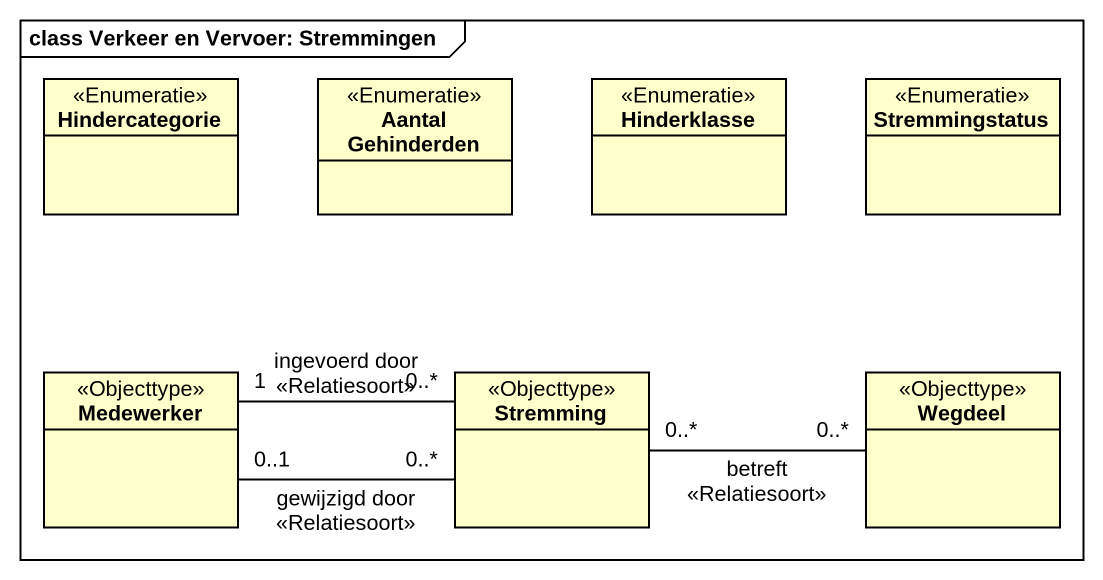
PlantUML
@startuml
mainframe class Verkeer en Vervoer: Stremmingen
hide circle
hide empty members
enum Hindercategorie <<Enumeratie>>
enum "Aantal Gehinderden" as Aantal_Gehinderden <<Enumeratie>>
enum Hinderklasse <<Enumeratie>>
enum Stremmingstatus <<Enumeratie>>
class Medewerker <<Objecttype>>
class Stremming <<Objecttype>>
class Wegdeel <<Objecttype>>
Medewerker "0..1" -right- "0..*" Stremming : gewijzigd door\n<<Relatiesoort>>
Medewerker "1" -right- "0..*" Stremming : ingevoerd door\n<<Relatiesoort>>
Stremming "0..*" -right- "0..*" Wegdeel : betreft\n<<Relatiesoort>>
@enduml
